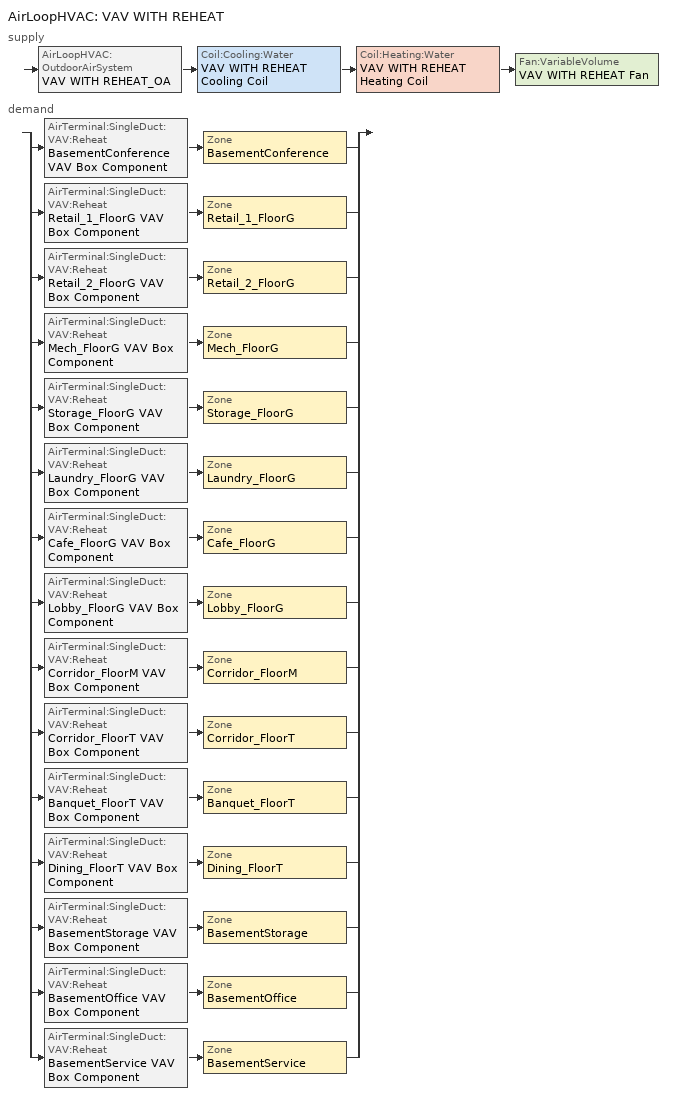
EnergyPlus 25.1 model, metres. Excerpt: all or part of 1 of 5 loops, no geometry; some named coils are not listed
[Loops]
AirLoopHVAC 'VAV WITH REHEAT'
 supply: AirLoopHVAC:OutdoorAirSystem 'VAV WITH REHEAT_OA' > Coil:Cooling:Water 'VAV WITH REHEAT Cooling Coil' > Coil:Heating:Water 'VAV WITH REHEAT Heating Coil' > Fan:VariableVolume 'VAV WITH REHEAT Fan'
 demand: split
  | AirTerminal:SingleDuct:VAV:Reheat 'BasementConference VAV Box Component' > Zone 'BasementConference'
  | AirTerminal:SingleDuct:VAV:Reheat 'Retail_1_FloorG VAV Box Component' > Zone 'Retail_1_FloorG'
  | AirTerminal:SingleDuct:VAV:Reheat 'Retail_2_FloorG VAV Box Component' > Zone 'Retail_2_FloorG'
  | AirTerminal:SingleDuct:VAV:Reheat 'Mech_FloorG VAV Box Component' > Zone 'Mech_FloorG'
  | AirTerminal:SingleDuct:VAV:Reheat 'Storage_FloorG VAV Box Component' > Zone 'Storage_FloorG'
  | AirTerminal:SingleDuct:VAV:Reheat 'Laundry_FloorG VAV Box Component' > Zone 'Laundry_FloorG'
  | AirTerminal:SingleDuct:VAV:Reheat 'Cafe_FloorG VAV Box Component' > Zone 'Cafe_FloorG'
  | AirTerminal:SingleDuct:VAV:Reheat 'Lobby_FloorG VAV Box Component' > Zone 'Lobby_FloorG'
  | AirTerminal:SingleDuct:VAV:Reheat 'Corridor_FloorM VAV Box Component' > Zone 'Corridor_FloorM'
  | AirTerminal:SingleDuct:VAV:Reheat 'Corridor_FloorT VAV Box Component' > Zone 'Corridor_FloorT'
  | AirTerminal:SingleDuct:VAV:Reheat 'Banquet_FloorT VAV Box Component' > Zone 'Banquet_FloorT'
  | AirTerminal:SingleDuct:VAV:Reheat 'Dining_FloorT VAV Box Component' > Zone 'Dining_FloorT'
  | AirTerminal:SingleDuct:VAV:Reheat 'BasementStorage VAV Box Component' > Zone 'BasementStorage'
  | AirTerminal:SingleDuct:VAV:Reheat 'BasementOffice VAV Box Component' > Zone 'BasementOffice'
  | AirTerminal:SingleDuct:VAV:Reheat 'BasementService VAV Box Component' > Zone 'BasementService'
[DesignSpecification:OutdoorAir] Outdoor Air Method=Maximum; Outdoor Air Flow per Person {m3/s-person}=0.00707921; Outdoor Air Flow per Zone {m3/s}=0; Outdoor Air Flow Air Changes per Hour {1/hr}=0
Name | Outdoor Air Flow per Zone Floor Area {m3/s-m2} | Outdoor Air Schedule
DSOA_BasementConference; DSOA_BasementOffice | 0.000762 | HotelLargeOfficeHVACAvail
DSOA_BasementService | 0.000762 | HotelLargeServiceAndBackUpPrepHVACAvail
DSOA_BasementStorage; DSOA_Storage_FloorG; DSOA_Mech_FloorG; DSOA_Laundry_FloorG; DSOA_Banquet_FloorT | 0.000762 | HotelLargeAssemblyHVACAvail
DSOA_Retail_1_FloorG; DSOA_Retail_2_FloorG | 0.001016 | HotelLargeRetailHVACAvail
DSOA_Cafe_FloorG; DSOA_Dining_FloorT | 0.000762 | HotelLargeRestaurantHVACAvail
DSOA_Lobby_FloorG; DSOA_Corridor_FloorM; DSOA_Corridor_FloorT | 0.000762 | HotelLargeResidentialCommonHVACAvail
[ZoneControl:Thermostat] Temperature Difference Between Cutout And Setpoint {deltaC}=0
Name | Zone or ZoneList | Control Type Schedule | Control 1
ZC_BasementConference | BasementConference | BasementConference Zn Thermostat Schedule | TSDSP_BasementConference
ZC_BasementOffice | BasementOffice | BasementOffice Zn Thermostat Schedule | TSDSP_BasementOffice
ZC_BasementService | BasementService | BasementService Zn Thermostat Schedule | TSDSP_BasementService
ZC_Mech_FloorG | Mech_FloorG | Mech_FloorG Zn Thermostat Schedule | TSDSP_Mech_FloorG
ZC_Laundry_FloorG | Laundry_FloorG | Laundry_FloorG Zn Thermostat Schedule | TSDSP_Laundry_FloorG
ZC_Cafe_FloorG | Cafe_FloorG | Cafe_FloorG Zn Thermostat Schedule | TSDSP_Cafe_FloorG
ZC_Lobby_FloorG | Lobby_FloorG | Lobby_FloorG Zn Thermostat Schedule | TSDSP_Lobby_FloorG
ZC_Banquet_FloorT | Banquet_FloorT | Banquet_FloorT Zn Thermostat Schedule | TSDSP_Banquet_FloorT
ZC_Dining_FloorT | Dining_FloorT | Dining_FloorT Zn Thermostat Schedule | TSDSP_Dining_FloorT
[ThermostatSetpoint:DualSetpoint]
Name | Heating Setpoint Temperature Schedule | Cooling Setpoint Temperature Schedule
TSDSP_BasementConference; TSDSP_BasementOffice | HotelLargeOfficeHtgSetpt | HotelLargeOfficeClgSetpt
TSDSP_BasementService | HotelLargeServiceAndBackUpPrepHtgSetpt | HotelLargeServiceAndBackUpPrepClgSetpt
TSDSP_Mech_FloorG; TSDSP_Laundry_FloorG; TSDSP_Banquet_FloorT | HotelLargeAssemblyHtgSetpt | HotelLargeAssemblyClgSetpt
TSDSP_Cafe_FloorG; TSDSP_Dining_FloorT | HotelLargeRetailHtgSetpt | HotelLargeRetailClgSetpt
TSDSP_Lobby_FloorG | HotelLargeResidentialCommonHtgSetpt | HotelLargeResidentialCommonClgSetpt
[DesignSpecification:ZoneAirDistribution] Zone Air Distribution Effectiveness in Cooling Mode=1; Zone Air Distribution Effectiveness in Heating Mode=1
Name | Minimum Zone Ventilation Efficiency
VAV_Zone_AirDistribution | 0.6
CM DSZAD Building
[Sizing:Zone] Zone Cooling Design Supply Air Temperature Input Method=TemperatureDifference; Zone Cooling Design Supply Air Temperature {C}=12.7778; Zone Cooling Design Supply Air Temperature Difference {deltaC}=11.1111; Zone Heating Design Supply Air Temperature Input Method=TemperatureDifference; Zone Heating Design Supply Air Temperature {C}=40; Zone Heating Design Supply Air Temperature Difference {deltaC}=13.8889; Zone Cooling Design Supply Air Humidity Ratio {kgWater/kgDryAir}=0.0085; Zone Heating Design Supply Air Humidity Ratio {kgWater/kgDryAir}=0.008; Cooling Design Air Flow Method=DesignDay; Cooling Design Air Flow Rate {m3/s}=0; Cooling Minimum Air Flow Fraction=0; Heating Design Air Flow Method=DesignDay; Heating Design Air Flow Rate {m3/s}=0; Heating Maximum Air Flow Fraction=0.5; Design Specification Zone Air Distribution Object=VAV_Zone_AirDistribution; Zone Load Sizing Method=Sensible Load Only No Latent Load; Zone Cooling Design Supply Air Humidity Ratio Difference {kgWater/kgDryAir}=0.005; Zone Humidification Design Supply Air Humidity Ratio Difference {kgWater/kgDryAir}=0.005
Name | Design Specification Outdoor Air Object | Zone Heating Sizing Factor | Zone Latent Cooling Design Supply Air Humidity Ratio Input Method | Zone Latent Heating Design Supply Air Humidity Ratio Input Method
BasementConference | DSOA_BasementConference
Retail_1_FloorG | DSOA_Retail_1_FloorG | 2 | HumidityRatioDifference | HumidityRatioDifference
Retail_2_FloorG | DSOA_Retail_2_FloorG |  | HumidityRatioDifference | HumidityRatioDifference
Mech_FloorG | DSOA_Mech_FloorG |  | HumidityRatioDifference | HumidityRatioDifference
Storage_FloorG | DSOA_Storage_FloorG |  | HumidityRatioDifference | HumidityRatioDifference
Laundry_FloorG | DSOA_Laundry_FloorG |  | HumidityRatioDifference | HumidityRatioDifference
Cafe_FloorG | DSOA_Cafe_FloorG |  | HumidityRatioDifference | HumidityRatioDifference
Lobby_FloorG | DSOA_Lobby_FloorG |  | HumidityRatioDifference | HumidityRatioDifference
Corridor_FloorM | DSOA_Corridor_FloorM | 2 | HumidityRatioDifference | HumidityRatioDifference
Corridor_FloorT | DSOA_Corridor_FloorT |  | HumidityRatioDifference | HumidityRatioDifference
Banquet_FloorT | DSOA_Banquet_FloorT |  | HumidityRatioDifference | HumidityRatioDifference
Dining_FloorT | DSOA_Dining_FloorT |  | HumidityRatioDifference | HumidityRatioDifference
BasementOffice | DSOA_BasementOffice |  | HumidityRatioDifference | HumidityRatioDifference
BasementService | DSOA_BasementService |  | HumidityRatioDifference | HumidityRatioDifference
BasementStorage | DSOA_BasementStorage |  | HumidityRatioDifference | HumidityRatioDifference
[Sizing:System]
VAV WITH REHEAT: Type of Load to Size On=Sensible; Design Outdoor Air Flow Rate {m3/s}=autosize; Central Heating Maximum System Air Flow Ratio=0.5; Preheat Design Temperature {C}=7; Preheat Design Humidity Ratio {kgWater/kgDryAir}=0.008; Precool Design Temperature {C}=12.8; Precool Design Humidity Ratio {kgWater/kgDryAir}=0.008; Central Cooling Design Supply Air Temperature {C}=12.8; Central Heating Design Supply Air Temperature {C}=35; Type of Zone Sum to Use=Coincident; 100% Outdoor Air in Cooling=No; 100% Outdoor Air in Heating=No; Central Cooling Design Supply Air Humidity Ratio {kgWater/kgDryAir}=0.0085; Central Heating Design Supply Air Humidity Ratio {kgWater/kgDryAir}=0.008; Cooling Supply Air Flow Rate Method=DesignDay; Cooling Supply Air Flow Rate {m3/s}=0; Cooling Supply Air Flow Rate Per Floor Area {m3/s-m2}=0.00996765; Cooling Fraction of Autosized Cooling Supply Air Flow Rate=1; Cooling Supply Air Flow Rate Per Unit Cooling Capacity {m3/s-W}=3.94755e-05; Heating Supply Air Flow Rate Method=DesignDay; Heating Supply Air Flow Rate {m3/s}=0; Heating Supply Air Flow Rate Per Floor Area {m3/s-m2}=0.00996765; Heating Fraction of Autosized Heating Supply Air Flow Rate=1; Heating Fraction of Autosized Cooling Supply Air Flow Rate=1; Heating Supply Air Flow Rate Per Unit Heating Capacity {m3/s-W}=3.15882e-05; System Outdoor Air Method=ZoneSum; Zone Maximum Outdoor Air Fraction=1; Cooling Design Capacity Method=CoolingDesignCapacity; Cooling Design Capacity {W}=autosize; Cooling Design Capacity Per Floor Area {W/m2}=234.7; Fraction of Autosized Cooling Design Capacity=1; Heating Design Capacity Method=HeatingDesignCapacity; Heating Design Capacity {W}=autosize; Heating Design Capacity Per Floor Area {W/m2}=157; Fraction of Autosized Heating Design Capacity=1; Central Cooling Capacity Control Method=OnOff
[AirTerminal:SingleDuct:VAV:Reheat] Availability Schedule=Always On Discrete; Maximum Air Flow Rate {m3/s}=AUTOSIZE; Zone Minimum Air Flow Input Method=Constant; Constant Minimum Air Flow Fraction=0.3; Maximum Hot Water or Steam Flow Rate {m3/s}=AUTOSIZE; Minimum Hot Water or Steam Flow Rate {m3/s}=0; Convergence Tolerance=0.001; Damper Heating Action=ReverseWithLimits; Maximum Flow Fraction During Reheat=0.5
Name | Reheat Coil | Maximum Reheat Air Temperature {C}
Retail_1_FloorG VAV Box Component | Retail_1_FloorG VAV Box Reheat Coil | 35
Retail_2_FloorG VAV Box Component | Retail_2_FloorG VAV Box Reheat Coil | 35
Mech_FloorG VAV Box Component | Mech_FloorG VAV Box Reheat Coil | 35
Storage_FloorG VAV Box Component | Storage_FloorG VAV Box Reheat Coil | 35
Laundry_FloorG VAV Box Component | Laundry_FloorG VAV Box Reheat Coil | 35
Cafe_FloorG VAV Box Component | Cafe_FloorG VAV Box Reheat Coil | 35
Lobby_FloorG VAV Box Component | Lobby_FloorG VAV Box Reheat Coil | 32.2222
Corridor_FloorM VAV Box Component | Corridor_FloorM VAV Box Reheat Coil | 35
Corridor_FloorT VAV Box Component | Corridor_FloorT VAV Box Reheat Coil | 35
Banquet_FloorT VAV Box Component | Banquet_FloorT VAV Box Reheat Coil | 35
Dining_FloorT VAV Box Component | Dining_FloorT VAV Box Reheat Coil | 35
BasementOffice VAV Box Component | BasementOffice VAV Box Reheat Coil | 35
BasementConference VAV Box Component | BasementConference VAV Box Reheat Coil | 35
BasementStorage VAV Box Component | BasementStorage VAV Box Reheat Coil | 35
BasementService VAV Box Component | BasementService VAV Box Reheat Coil | 35
[Zone equipment]
Retail_1_FloorG: Retail_1_FloorG VAV Box Component
Retail_2_FloorG: Retail_2_FloorG VAV Box Component
Mech_FloorG: Mech_FloorG VAV Box Component
Storage_FloorG: Storage_FloorG VAV Box Component
Laundry_FloorG: Laundry_FloorG Exhaust Fan, Laundry_FloorG VAV Box Component
Cafe_FloorG: Cafe_FloorG VAV Box Component
Lobby_FloorG: Lobby_FloorG VAV Box Component
Corridor_FloorM: Corridor_FloorM VAV Box Component
Corridor_FloorT: Corridor_FloorT VAV Box Component
Banquet_FloorT: Banquet_FloorT VAV Box Component
Dining_FloorT: Dining_FloorT VAV Box Component
BasementConference: BasementConference VAV Box Component
BasementOffice: BasementOffice VAV Box Component
BasementService: BasementService VAV Box Component
BasementStorage: BasementStorage VAV Box Component
[Fan:VariableVolume]
VAV WITH REHEAT Fan: Availability Schedule=HotelLargeAssemblyHVACAvail; Fan Total Efficiency=0.57; Pressure Rise {Pa}=1055.49; Maximum Flow Rate {m3/s}=autosize; Fan Power Minimum Flow Rate Input Method=FixedFlowRate; Fan Power Minimum Air Flow Rate {m3/s}=0; Motor Efficiency=0.88; Motor In Airstream Fraction=1; Fan Power Coefficient 1=0.0408; Fan Power Coefficient 2=0.088; Fan Power Coefficient 3=-0.0729; Fan Power Coefficient 4=0.9437; Fan Power Coefficient 5=0
[Fan:ZoneExhaust]
Laundry_FloorG Exhaust Fan: Availability Schedule=HotelLargeAssemblyHVACAvail; Fan Total Efficiency=0.385; Pressure Rise {Pa}=125; Maximum Flow Rate {m3/s}=0.0792872; System Availability Manager Coupling Mode=Decoupled; Balanced Exhaust Fraction Schedule=Off
[Coil:Cooling:Water]
VAV WITH REHEAT Cooling Coil: Availability Schedule=Always On Discrete; Design Water Flow Rate {m3/s}=Autosize; Design Air Flow Rate {m3/s}=Autosize; Design Inlet Water Temperature {C}=6.66667; Design Inlet Air Temperature {C}=Autosize; Design Outlet Air Temperature {C}=Autosize; Design Inlet Air Humidity Ratio {kgWater/kgDryAir}=Autosize; Design Outlet Air Humidity Ratio {kgWater/kgDryAir}=Autosize; Type of Analysis=SimpleAnalysis; Heat Exchanger Configuration=CrossFlow
[Coil:Heating:Water]
VAV WITH REHEAT Heating Coil: Availability Schedule=Always On Discrete; U-Factor Times Area Value {W/K}=AUTOSIZE; Maximum Water Flow Rate {m3/s}=AUTOSIZE; Performance Input Method=UFactorTimesAreaAndDesignWaterFlowRate; Rated Capacity {W}=AUTOSIZE; Rated Inlet Water Temperature {C}=71.1111; Rated Inlet Air Temperature {C}=2.8; Rated Outlet Water Temperature {C}=48.8889; Rated Outlet Air Temperature {C}=12.8
[Controller:WaterCoil] Control Variable=Temperature; Actuator Variable=Flow; Controller Convergence Tolerance {deltaC}=0.0001; Maximum Actuated Flow {m3/s}=AUTOSIZE; Minimum Actuated Flow {m3/s}=0
Name | Action
VAV WITH REHEAT_CoolC_Controller | Reverse
VAV WITH REHEAT_HeatC_Controller | Normal
[Controller:OutdoorAir]
VAV WITH REHEAT_OA_Controller: Minimum Outdoor Air Flow Rate {m3/s}=0; Maximum Outdoor Air Flow Rate {m3/s}=autosize; Economizer Control Type=NoEconomizer; Economizer Control Action Type=ModulateFlow; Economizer Maximum Limit Dry-Bulb Temperature {C}=23.8889; Economizer Maximum Limit Enthalpy {J/kg}=116300; Economizer Minimum Limit Dry-Bulb Temperature {C}=7.22222; Lockout Type=NoLockout; Minimum Limit Type=FixedMinimum; Minimum Outdoor Air Schedule=HotelLargeRetailHVACAvail; Maximum Fraction of Outdoor Air Schedule=HotelLargeRetailHVACAvail; Mechanical Ventilation Controller=VAV WITH REHEAT_DCV; High Humidity Control=No; Control High Indoor Humidity Based on Outdoor Humidity Ratio=Yes; Heat Recovery Bypass Control Type=BypassWhenWithinEconomizerLimits
[Controller:MechanicalVentilation]
VAV WITH REHEAT_DCV: Availability Schedule=HotelLargeRetailHVACAvail; Demand Controlled Ventilation=Yes; System Outdoor Air Method=ZoneSum; Zone or ZoneList 1=BasementConference; Design Specification Outdoor Air Object Name 1=DSOA_BasementConference; Design Specification Zone Air Distribution Object Name 1=CM DSZAD Building; Zone or ZoneList 2=Retail_1_FloorG; Design Specification Outdoor Air Object Name 2=DSOA_Retail_1_FloorG; Design Specification Zone Air Distribution Object Name 2=CM DSZAD Building; Zone or ZoneList 3=Retail_2_FloorG; Design Specification Outdoor Air Object Name 3=DSOA_Retail_2_FloorG; Design Specification Zone Air Distribution Object Name 3=CM DSZAD Building; Zone or ZoneList 4=Mech_FloorG; Design Specification Outdoor Air Object Name 4=DSOA_Mech_FloorG; Design Specification Zone Air Distribution Object Name 4=CM DSZAD Building; Zone or ZoneList 5=Storage_FloorG; Design Specification Outdoor Air Object Name 5=DSOA_Storage_FloorG; Design Specification Zone Air Distribution Object Name 5=CM DSZAD Building; Zone or ZoneList 6=Laundry_FloorG; Design Specification Outdoor Air Object Name 6=DSOA_Laundry_FloorG; Design Specification Zone Air Distribution Object Name 6=CM DSZAD Building; Zone or ZoneList 7=Cafe_FloorG; Design Specification Outdoor Air Object Name 7=DSOA_Cafe_FloorG; Design Specification Zone Air Distribution Object Name 7=CM DSZAD Building; Zone or ZoneList 8=Lobby_FloorG; Design Specification Outdoor Air Object Name 8=DSOA_Lobby_FloorG; Design Specification Zone Air Distribution Object Name 8=CM DSZAD Building; Zone or ZoneList 9=Corridor_FloorM; Design Specification Outdoor Air Object Name 9=DSOA_Corridor_FloorM; Design Specification Zone Air Distribution Object Name 9=CM DSZAD Building; Zone or ZoneList 10=Corridor_FloorT; Design Specification Outdoor Air Object Name 10=DSOA_Corridor_FloorT; Design Specification Zone Air Distribution Object Name 10=CM DSZAD Building; Zone or ZoneList 11=Banquet_FloorT; Design Specification Outdoor Air Object Name 11=DSOA_Banquet_FloorT; Design Specification Zone Air Distribution Object Name 11=CM DSZAD Building; Zone or ZoneList 12=Dining_FloorT; Design Specification Outdoor Air Object Name 12=DSOA_Dining_FloorT; Design Specification Zone Air Distribution Object Name 12=CM DSZAD Building; Zone or ZoneList 13=BasementStorage; Design Specification Outdoor Air Object Name 13=DSOA_BasementStorage; Design Specification Zone Air Distribution Object Name 13=CM DSZAD Building; Zone or ZoneList 14=BasementOffice; Design Specification Outdoor Air Object Name 14=DSOA_BasementOffice; Design Specification Zone Air Distribution Object Name 14=CM DSZAD Building; Zone or ZoneList 15=BasementService; Design Specification Outdoor Air Object Name 15=DSOA_BasementService; Design Specification Zone Air Distribution Object Name 15=CM DSZAD Building
[AirLoopHVAC]
VAV WITH REHEAT: Design Supply Air Flow Rate {m3/s}=AUTOSIZE
[SetpointManager:MixedAir] Control Variable=Temperature
Name | Setpoint Node or NodeList
VAV WITH REHEAT_CoolC SAT Manager | VAV WITH REHEAT_CoolC-VAV WITH REHEAT_HeatCNode
VAV WITH REHEAT_HeatC MixedAir Manager | VAV WITH REHEAT_HeatC-VAV WITH REHEAT FanNode
VAV WITH REHEAT_OAMixed Air Temp Manager | VAV WITH REHEAT_OA-VAV WITH REHEAT_CoolCNode
[SetpointManager:Warmest]
VAV WITH REHEAT Supply Air Temperature Manager: Control Variable=Temperature; HVAC Air Loop=VAV WITH REHEAT; Minimum Setpoint Temperature {C}=12.8; Maximum Setpoint Temperature {C}=15.6; Strategy=MaximumTemperature; Setpoint Node or NodeList=VAV WITH REHEAT Supply Equipment Outlet Node
[Schedule:Week:Daily]
OffWk: OffDay, OffDay, OffDay, OffDay, OffDay, OffDay, OffDay, OffDay, OffDay, OffDay, OffDay, OffDay
HotelLargeAssemblyClgSetptWk: HotelLargeAssemblyClgSetptSun, HotelLargeAssemblyClgSetptWD, HotelLargeAssemblyClgSetptWD, HotelLargeAssemblyClgSetptWD, HotelLargeAssemblyClgSetptWD, HotelLargeAssemblyClgSetptWD, HotelLargeAssemblyClgSetptSat, HotelLargeAssemblyClgSetptSun, HotelLargeAssemblyClgSetptWD, HotelLargeAssemblyClgSetptWD, HotelLargeAssemblyClgSetptSun, HotelLargeAssemblyClgSetptSun
HotelLargeAssemblyHVACAvailWk: HotelLargeAssemblyHVACAvailSun, HotelLargeAssemblyHVACAvailWD, HotelLargeAssemblyHVACAvailWD, HotelLargeAssemblyHVACAvailWD, HotelLargeAssemblyHVACAvailWD, HotelLargeAssemblyHVACAvailWD, HotelLargeAssemblyHVACAvailSat, HotelLargeAssemblyHVACAvailSun, HotelLargeAssemblyHVACAvailWD, HotelLargeAssemblyHVACAvailWD, HotelLargeAssemblyHVACAvailSun, HotelLargeAssemblyHVACAvailSun
HotelLargeAssemblyHtgSetptWk: HotelLargeAssemblyHtgSetptSun, HotelLargeAssemblyHtgSetptWD, HotelLargeAssemblyHtgSetptWD, HotelLargeAssemblyHtgSetptWD, HotelLargeAssemblyHtgSetptWD, HotelLargeAssemblyHtgSetptWD, HotelLargeAssemblyHtgSetptSat, HotelLargeAssemblyHtgSetptSun, HotelLargeAssemblyHtgSetptWD, HotelLargeAssemblyHtgSetptWD, HotelLargeAssemblyHtgSetptSun, HotelLargeAssemblyHtgSetptSun
HotelLargeOfficeClgSetptWk: HotelLargeOfficeClgSetptSun, HotelLargeOfficeClgSetptWD, HotelLargeOfficeClgSetptWD, HotelLargeOfficeClgSetptWD, HotelLargeOfficeClgSetptWD, HotelLargeOfficeClgSetptWD, HotelLargeOfficeClgSetptSat, HotelLargeOfficeClgSetptSun, HotelLargeOfficeClgSetptWD, HotelLargeOfficeClgSetptWD, HotelLargeOfficeClgSetptSun, HotelLargeOfficeClgSetptSun
HotelLargeOfficeHtgSetptWk: HotelLargeOfficeHtgSetptSun, HotelLargeOfficeHtgSetptWD, HotelLargeOfficeHtgSetptWD, HotelLargeOfficeHtgSetptWD, HotelLargeOfficeHtgSetptWD, HotelLargeOfficeHtgSetptWD, HotelLargeOfficeHtgSetptSat, HotelLargeOfficeHtgSetptSun, HotelLargeOfficeHtgSetptWD, HotelLargeOfficeHtgSetptWD, HotelLargeOfficeHtgSetptSun, HotelLargeOfficeHtgSetptSun
HotelLargeRetailHVACAvailWk: HotelLargeRetailHVACAvailSun, HotelLargeRetailHVACAvailWD, HotelLargeRetailHVACAvailWD, HotelLargeRetailHVACAvailWD, HotelLargeRetailHVACAvailWD, HotelLargeRetailHVACAvailWD, HotelLargeRetailHVACAvailSat, HotelLargeRetailHVACAvailSun, HotelLargeRetailHVACAvailWD, HotelLargeRetailHVACAvailWD, HotelLargeRetailHVACAvailSun, HotelLargeRetailHVACAvailSun
HotelLargeRetailHtgSetptWk: HotelLargeRetailHtgSetptSun, HotelLargeRetailHtgSetptWD, HotelLargeRetailHtgSetptWD, HotelLargeRetailHtgSetptWD, HotelLargeRetailHtgSetptWD, HotelLargeRetailHtgSetptWD, HotelLargeRetailHtgSetptSat, HotelLargeRetailHtgSetptSun, HotelLargeRetailHtgSetptWD, HotelLargeRetailHtgSetptWD, HotelLargeRetailHtgSetptSun, HotelLargeRetailHtgSetptSun
HotelLargeServiceAndBackUpPrepClgSetptWk: HotelLargeServiceAndBackUpPrepClgSetptSun, HotelLargeServiceAndBackUpPrepClgSetptWD, HotelLargeServiceAndBackUpPrepClgSetptWD, HotelLargeServiceAndBackUpPrepClgSetptWD, HotelLargeServiceAndBackUpPrepClgSetptWD, HotelLargeServiceAndBackUpPrepClgSetptWD, HotelLargeServiceAndBackUpPrepClgSetptSat, HotelLargeServiceAndBackUpPrepClgSetptSun, HotelLargeServiceAndBackUpPrepClgSetptWD, HotelLargeServiceAndBackUpPrepClgSetptWD, HotelLargeServiceAndBackUpPrepClgSetptSun, HotelLargeServiceAndBackUpPrepClgSetptSun
HotelLargeServiceAndBackUpPrepHtgSetptWk: HotelLargeServiceAndBackUpPrepHtgSetptSun, HotelLargeServiceAndBackUpPrepHtgSetptWD, HotelLargeServiceAndBackUpPrepHtgSetptWD, HotelLargeServiceAndBackUpPrepHtgSetptWD, HotelLargeServiceAndBackUpPrepHtgSetptWD, HotelLargeServiceAndBackUpPrepHtgSetptWD, HotelLargeServiceAndBackUpPrepHtgSetptSat, HotelLargeServiceAndBackUpPrepHtgSetptSun, HotelLargeServiceAndBackUpPrepHtgSetptWD, HotelLargeServiceAndBackUpPrepHtgSetptWD, HotelLargeServiceAndBackUpPrepHtgSetptSun, HotelLargeServiceAndBackUpPrepHtgSetptSun
[Schedule:Year]
Off: OffWk, 1, 1, 12, 31
HotelLargeAssemblyClgSetpt: HotelLargeAssemblyClgSetptWk, 1, 1, 12, 31
HotelLargeAssemblyHVACAvail: HotelLargeAssemblyHVACAvailWk, 1, 1, 12, 31
HotelLargeAssemblyHtgSetpt: HotelLargeAssemblyHtgSetptWk, 1, 1, 12, 31
HotelLargeOfficeClgSetpt: HotelLargeOfficeClgSetptWk, 1, 1, 12, 31
HotelLargeOfficeHVACAvail: HotelLargeOfficeHVACAvailWk, 1, 1, 12, 31
HotelLargeOfficeHtgSetpt: HotelLargeOfficeHtgSetptWk, 1, 1, 12, 31
HotelLargeResidentialCommonClgSetpt: HotelLargeResidentialCommonClgSetptWk, 1, 1, 12, 31
HotelLargeResidentialCommonHVACAvail: HotelLargeResidentialCommonHVACAvailWk, 1, 1, 12, 31
HotelLargeResidentialCommonHtgSetpt: HotelLargeResidentialCommonHtgSetptWk, 1, 1, 12, 31
HotelLargeRestaurantHVACAvail: HotelLargeRestaurantHVACAvailWk, 1, 1, 12, 31
HotelLargeRetailClgSetpt: HotelLargeRetailClgSetptWk, 1, 1, 12, 31
HotelLargeRetailHVACAvail: HotelLargeRetailHVACAvailWk, 1, 1, 12, 31
HotelLargeRetailHtgSetpt: HotelLargeRetailHtgSetptWk, 1, 1, 12, 31
HotelLargeServiceAndBackUpPrepClgSetpt: HotelLargeServiceAndBackUpPrepClgSetptWk, 1, 1, 12, 31
HotelLargeServiceAndBackUpPrepHVACAvail: HotelLargeServiceAndBackUpPrepHVACAvailWk, 1, 1, 12, 31
HotelLargeServiceAndBackUpPrepHtgSetpt: HotelLargeServiceAndBackUpPrepHtgSetptWk, 1, 1, 12, 31
[Schedule:Constant]
Always On Discrete: Hourly Value=1
[Schedule:Compact]
BasementConference Zn Thermostat Schedule; BasementOffice Zn Thermostat Schedule; BasementService Zn Thermostat Schedule; Mech_FloorG Zn Thermostat Schedule; Laundry_FloorG Zn Thermostat Schedule; Cafe_FloorG Zn Thermostat Schedule; Lobby_FloorG Zn Thermostat Schedule; Banquet_FloorT Zn Thermostat Schedule; Dining_FloorT Zn Thermostat Schedule: Through: 12/31, For: AllDays, Until: 24:00, 4
